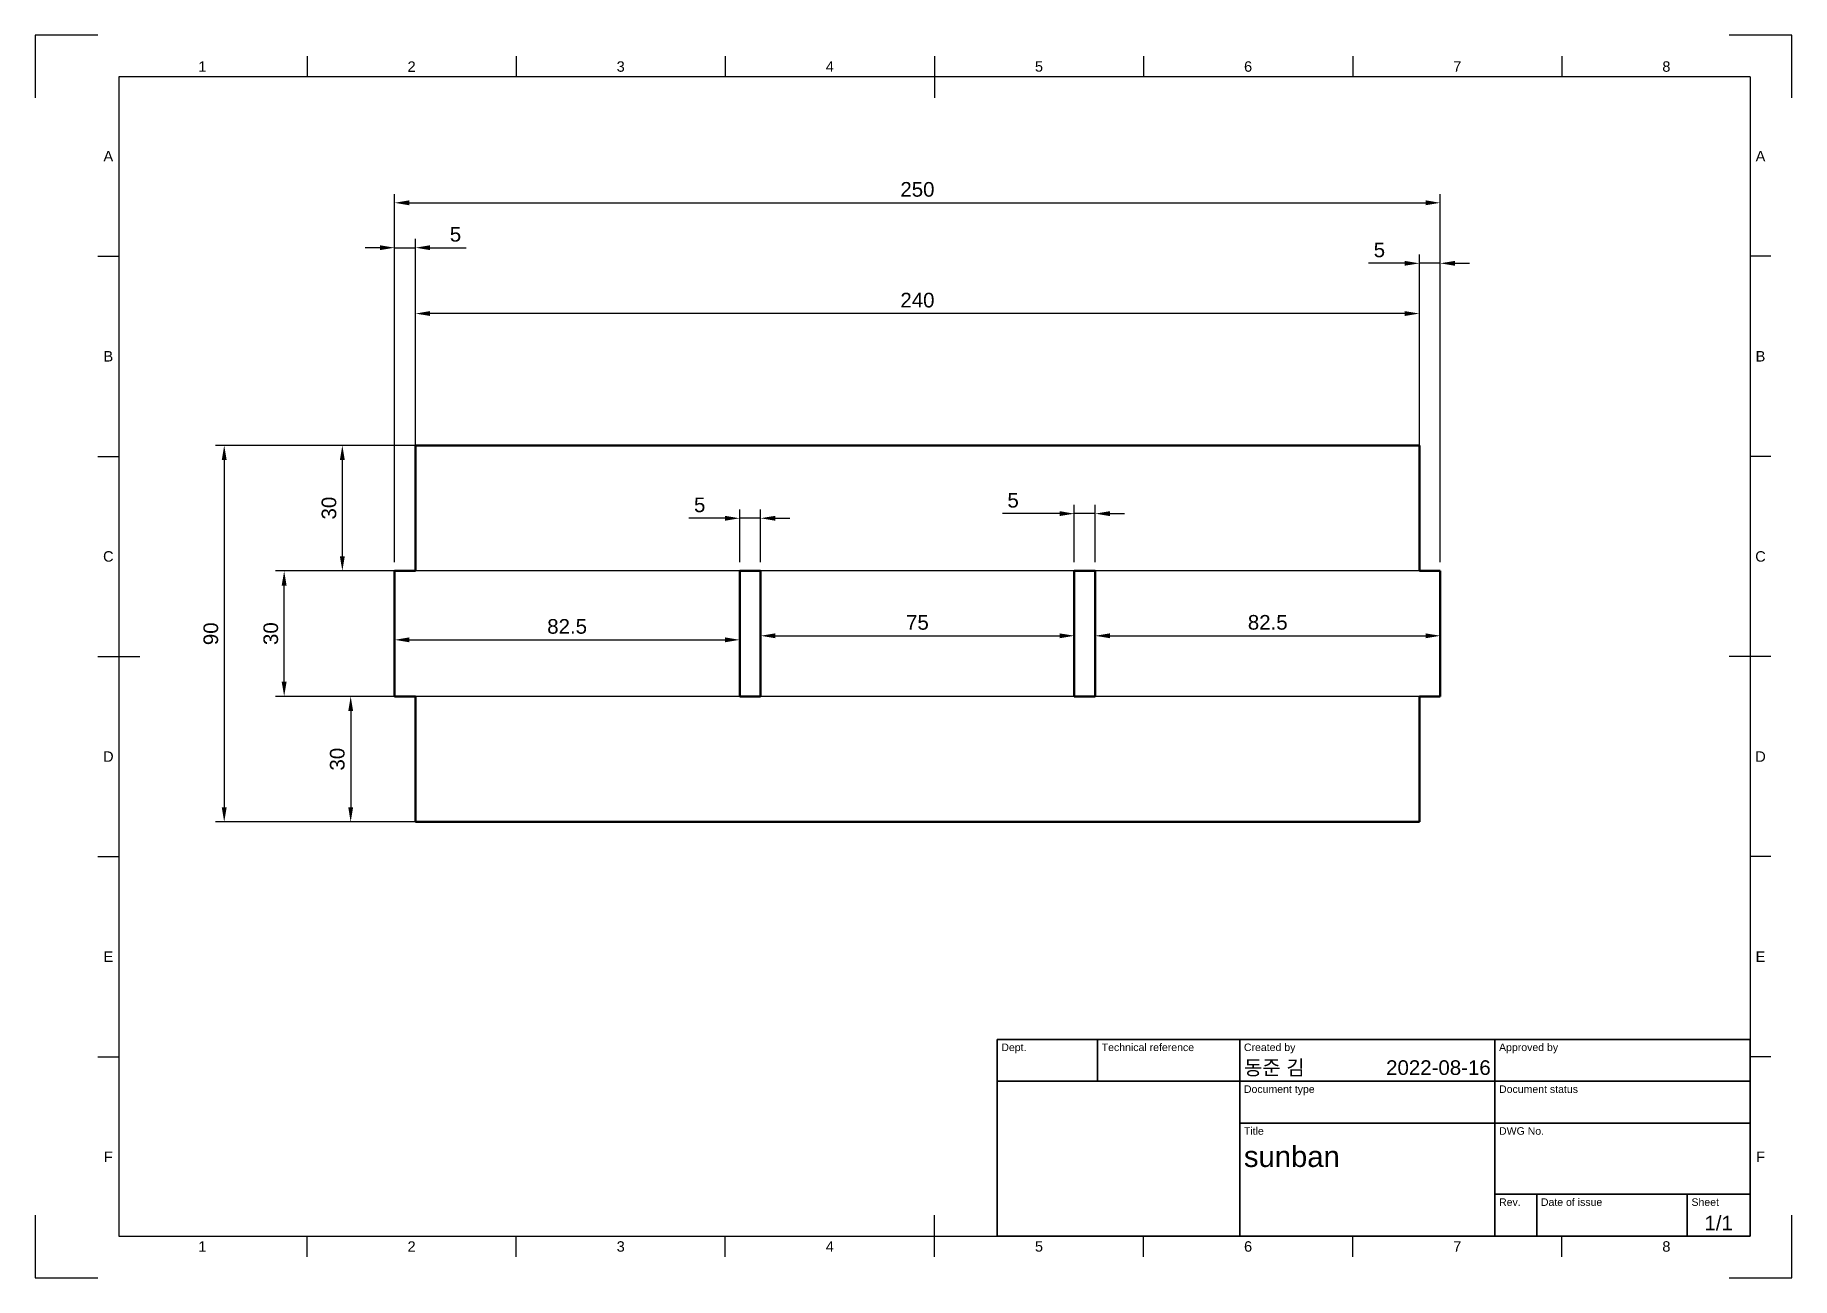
# Model space of a CAD drawing. Header units: millimetres. Extents: x 0 to 420, y 0 to 297.
import ezdxf
from ezdxf.enums import TextEntityAlignment as Align

# ---------------------------------------------------------------- set-up
doc = ezdxf.new("R2010")
doc.units = ezdxf.units.MM
doc.header["$LTSCALE"] = 0.75
for name, color, linetype, lineweight in [('Border', 7, 'Continuous', 25), ('Dimensions', 7, 'Continuous', 25), ('TitleBlock', 7, 'Continuous', 35), ('Visible', 7, 'Continuous', 50)]:
    doc.layers.add(name, color=color, linetype=linetype, lineweight=lineweight)
doc.styles.add('FusionTitle', font='arial.ttf')
doc.styles.get("Standard").update_dxf_attribs({"font": 'arial.ttf'})
doc.dimstyles.new('ISO-25', dxfattribs={"dimtxt": 3.5, "dimasz": 3.5, "dimexe": 2.1, "dimexo": 2.1, "dimgap": 1.4, "dimtad": 1, "dimzin": 12, "dimdsep": 46, "dimtxsty": 'Standard', "dimcen": 0, "dimclrd": 256, "dimclre": 256, "dimclrt": 256, "dimazin": 3, "dimtp": 0.1, "dimtm": 0.1, "dimtfac": 0.714286, "dimtmove": 0, "dimatfit": 3, "dimfxl": 1, "dimtzin": 12, "dimarcsym": 0})

# ---------------------------------------------------------------- blocks, each defined once
blk = doc.blocks.new('ISO_A3_SHEET')
at = {"layer": 'Border'}
for p, q in [((65, 292), (65, 287)), ((115, 292), (115, 287)), ((165, 292), (165, 287)), ((215, 292), (215, 282)), ((265, 292), (265, 287)), ((315, 292), (315, 287)), ((365, 292), (365, 287)), ((410, 287), (20, 287)), ((20, 287), (20, 10)), ((410, 287), (410, 10)), ((15, 244.16666), (20, 244.16666)), ((415, 244.16666), (410, 244.16666)), ((15, 196.33333), (20, 196.33333)), ((415, 196.33333), (410, 196.33333)), ((15, 148.5), (25, 148.5)), ((415, 148.5), (405, 148.5)), ((15, 100.66667), (20, 100.66667)), ((415, 100.66667), (410, 100.66667)), ((15, 52.83334), (20, 52.83334)), ((415, 52.83334), (410, 52.83334)), ((215, 5), (215, 15)), ((20, 10), (410, 10)), ((65, 5), (65, 10)), ((115, 5), (115, 10)), ((165, 5), (165, 10)), ((265, 5), (265, 10)), ((315, 5), (315, 10)), ((365, 5), (365, 10))]:
    blk.add_line(p, q, dxfattribs=at)
at = {"layer": 'Defpoints'}
for p, q in [((15, 297), (0, 297)), ((0, 297), (0, 282)), ((420, 297), (405, 297)), ((420, 282), (420, 297)), ((0, 15), (0, 0)), ((420, 0), (420, 15)), ((0, 0), (15, 0)), ((405, 0), (420, 0))]:
    blk.add_line(p, q, dxfattribs=at)
at = {"layer": 'Border', "style": 'FusionTitle'}
for s, p in [('1', (40, 289.5)), ('2', (90, 289.5)), ('3', (140, 289.5)), ('4', (190, 289.5)), ('5', (240, 289.5)), ('6', (290, 289.5)), ('7', (340, 289.5)), ('8', (390, 289.5)), ('A', (17.5, 268.08333)), ('A', (412.5, 268.08333)), ('B', (17.5, 220.25)), ('B', (412.5, 220.25)), ('C', (17.5, 172.41667)), ('C', (412.5, 172.41667)), ('D', (17.5, 124.58334)), ('D', (412.5, 124.58334)), ('E', (17.5, 76.75001)), ('E', (412.5, 76.75001)), ('F', (17.5, 28.91668)), ('F', (412.5, 28.91668)), ('1', (40, 7.5)), ('2', (90, 7.5)), ('3', (140, 7.5)), ('4', (190, 7.5)), ('5', (240, 7.5)), ('6', (290, 7.5)), ('7', (340, 7.5)), ('8', (390, 7.5))]:
    blk.add_text(s, height=2.5, dxfattribs=at).set_placement(p, align=Align.MIDDLE)
blk = doc.blocks.new('ISO_TITLEBLOCK')
at = {"layer": 'TitleBlock'}
for p, q in [((0, 47), (-180, 47)), ((-180, 47), (-180, 0)), ((-156, 37), (-156, 47)), ((-122, 0), (-122, 47)), ((-61, 0), (-61, 47)), ((0, 0), (0, 47)), ((-180, 37), (0, 37)), ((-122, 27), (0, 27)), ((-61, 10), (0, 10)), ((-51, 0), (-51, 10)), ((-15, 0), (-15, 10)), ((-180, 0), (0, 0))]:
    blk.add_line(p, q, dxfattribs=at)
at = {"layer": 'TitleBlock', "style": 'FusionTitle'}
for s, p in [('Dept.', (-179, 46)), ('Technical reference', (-155, 46)), ('Created by', (-121, 46)), ('Approved by', (-60, 46)), ('Document type', (-121, 36)), ('Document status', (-60, 36)), ('Title', (-121, 26)), ('DWG No.', (-60, 26)), ('Rev.', (-60, 9)), ('Date of issue', (-50, 9)), ('Sheet', (-14, 9))]:
    blk.add_text(s, height=1.8, dxfattribs=at).set_placement(p, align=Align.TOP_LEFT)
for tag, height, p in [('DEPT', 3.5, (-179, 42)), ('TECHNICAL_REFERENCE', 3.5, (-155, 42)), ('CREATED_BY', 3.5, (-121, 42)), ('APPROVED_BY', 3.5, (-60, 42)), ('DOCUMENT_TYPE', 3.5, (-121, 32)), ('DOCUMENT_STATUS', 3.5, (-60, 32)), ('TITLE_1', 5, (-121, 21.5)), ('TITLE_2', 5, (-121, 14)), ('TITLE_3', 5, (-121, 6.5)), ('DATE_OF_ISSUE', 3.5, (-50, 5))]:
    blk.add_attdef(tag, text='', height=height, dxfattribs=at).set_placement(p, align=Align.TOP_LEFT)
for tag, p in [('CREATED_DATE', (-62, 42)), ('APPROVED_DATE', (-0.99, 42))]:
    blk.add_attdef(tag, text='', height=3.5, dxfattribs=at).set_placement(p, align=Align.TOP_RIGHT)
for tag, height, p in [('DRAWING_NUMBER', 5, (-30.5, 19.75)), ('REV', 3.5, (-56, 4.85)), ('SHEET', 3.5, (-7.5, 4.85))]:
    blk.add_attdef(tag, text='', height=height, dxfattribs=at).set_placement(p, align=Align.TOP_CENTER)
blk = doc.blocks.new('*D17')
at = {"layer": 'Defpoints', "color": 0, "transparency": 16777216}
for p in [(90.94, 138.96), (75.44, 108.96), (90.94, 108.96)]:
    blk.add_point(p, dxfattribs=at)
at = {"layer": 'Dimensions', "lineweight": -2, "transparency": 16777216}
for p, q in [((88.84, 138.96), (73.34, 138.96)), ((75.44, 135.46), (75.44, 112.46)), ((88.84, 108.96), (73.34, 108.96))]:
    blk.add_line(p, q, dxfattribs=at)
at = {"layer": 'Dimensions', "transparency": 16777216}
for points in [[(74.86, 135.46), (76.03, 135.46), (75.44, 138.96)], [(74.86, 112.46), (76.03, 112.46), (75.44, 108.96)]]:
    blk.add_solid(points, dxfattribs=at)
at = {"layer": 'Dimensions', "transparency": 16777216, "insert": (72.25, 123.96), "char_height": 3.5, "attachment_point": 5, "rotation": 90}
blk.add_mtext('30', dxfattribs=at)
blk = doc.blocks.new('*D18')
at = {"layer": 'Defpoints', "color": 0, "transparency": 16777216}
for p in [(59.54, 168.96), (335.94, 168.96), (335.94, 138.96)]:
    blk.add_point(p, dxfattribs=at)
at = {"layer": 'Dimensions', "lineweight": -2, "transparency": 16777216}
for p, q in [((333.84, 168.96), (57.44, 168.96)), ((59.54, 142.46), (59.54, 165.46)), ((333.84, 138.96), (57.44, 138.96))]:
    blk.add_line(p, q, dxfattribs=at)
at = {"layer": 'Dimensions', "transparency": 16777216}
for points in [[(58.95, 165.46), (60.12, 165.46), (59.54, 168.96)], [(58.95, 142.46), (60.12, 142.46), (59.54, 138.96)]]:
    blk.add_solid(points, dxfattribs=at)
at = {"layer": 'Dimensions', "transparency": 16777216, "insert": (56.35, 153.96), "char_height": 3.5, "attachment_point": 5, "rotation": 90}
blk.add_mtext('30', dxfattribs=at)
blk = doc.blocks.new('*D19')
at = {"layer": 'Defpoints', "color": 0, "transparency": 16777216}
for p in [(330.94, 242.47), (330.94, 168.96), (335.94, 168.96)]:
    blk.add_point(p, dxfattribs=at)
at = {"layer": 'Dimensions', "lineweight": -2, "transparency": 16777216}
for p, q in [((330.94, 171.06), (330.94, 244.57)), ((335.94, 171.06), (335.94, 244.57)), ((327.44, 242.47), (318.82, 242.47)), ((335.94, 242.47), (330.94, 242.47)), ((339.44, 242.47), (342.94, 242.47))]:
    blk.add_line(p, q, dxfattribs=at)
at = {"layer": 'Dimensions', "transparency": 16777216}
for points in [[(327.44, 243.05), (327.44, 241.89), (330.94, 242.47)], [(339.44, 243.05), (339.44, 241.89), (335.94, 242.47)]]:
    blk.add_solid(points, dxfattribs=at)
at = {"layer": 'Dimensions', "transparency": 16777216, "insert": (321.38, 245.65), "char_height": 3.5, "attachment_point": 5}
blk.add_mtext('5', dxfattribs=at)
blk = doc.blocks.new('*D20')
at = {"layer": 'Defpoints', "color": 0, "transparency": 16777216}
for p in [(90.94, 230.46), (90.94, 198.96), (330.94, 198.96)]:
    blk.add_point(p, dxfattribs=at)
at = {"layer": 'Dimensions', "lineweight": -2, "transparency": 16777216}
for p, q in [((90.94, 201.06), (90.94, 232.56)), ((330.94, 201.06), (330.94, 232.56)), ((327.44, 230.46), (94.44, 230.46))]:
    blk.add_line(p, q, dxfattribs=at)
at = {"layer": 'Dimensions', "transparency": 16777216}
for points in [[(94.44, 231.05), (94.44, 229.88), (90.94, 230.46)], [(327.44, 231.05), (327.44, 229.88), (330.94, 230.46)]]:
    blk.add_solid(points, dxfattribs=at)
at = {"layer": 'Dimensions', "transparency": 16777216, "insert": (210.94, 233.65), "char_height": 3.5, "attachment_point": 5}
blk.add_mtext('240', dxfattribs=at)
blk = doc.blocks.new('*D21')
at = {"layer": 'Defpoints', "color": 0, "transparency": 16777216}
for p in [(90.94, 246.2), (85.94, 168.96), (90.94, 168.96)]:
    blk.add_point(p, dxfattribs=at)
at = {"layer": 'Dimensions', "lineweight": -2, "transparency": 16777216}
for p, q in [((85.94, 171.06), (85.94, 248.3)), ((90.94, 171.06), (90.94, 248.3)), ((82.44, 246.2), (78.94, 246.2)), ((85.94, 246.2), (90.94, 246.2)), ((94.44, 246.2), (103.06, 246.2))]:
    blk.add_line(p, q, dxfattribs=at)
at = {"layer": 'Dimensions', "transparency": 16777216}
for points in [[(82.44, 246.78), (82.44, 245.62), (85.94, 246.2)], [(94.44, 246.78), (94.44, 245.62), (90.94, 246.2)]]:
    blk.add_solid(points, dxfattribs=at)
at = {"layer": 'Dimensions', "transparency": 16777216, "insert": (100.5, 249.38), "char_height": 3.5, "attachment_point": 5}
blk.add_mtext('5', dxfattribs=at)
blk = doc.blocks.new('*D22')
at = {"layer": 'Defpoints', "color": 0, "transparency": 16777216}
for p in [(85.94, 155.74), (168.44, 155.74), (168.44, 152.48)]:
    blk.add_point(p, dxfattribs=at)
at = {"layer": 'Dimensions', "lineweight": -2, "transparency": 16777216}
for p, q in [((85.94, 153.64), (85.94, 150.38)), ((89.44, 152.48), (164.94, 152.48)), ((168.44, 153.64), (168.44, 150.38))]:
    blk.add_line(p, q, dxfattribs=at)
at = {"layer": 'Dimensions', "transparency": 16777216}
for points in [[(89.44, 153.07), (89.44, 151.9), (85.94, 152.48)], [(164.94, 153.07), (164.94, 151.9), (168.44, 152.48)]]:
    blk.add_solid(points, dxfattribs=at)
at = {"layer": 'Dimensions', "transparency": 16777216, "insert": (127.19, 155.67), "char_height": 3.5, "attachment_point": 5}
blk.add_mtext('82.5', dxfattribs=at)
blk = doc.blocks.new('*D23')
at = {"layer": 'Defpoints', "color": 0, "transparency": 16777216}
for p in [(248.44, 153.45), (173.44, 149.77), (248.44, 149.77)]:
    blk.add_point(p, dxfattribs=at)
at = {"layer": 'Dimensions', "lineweight": -2, "transparency": 16777216}
for p, q in [((173.44, 151.87), (173.44, 155.55)), ((248.44, 151.87), (248.44, 155.55)), ((176.94, 153.45), (244.94, 153.45))]:
    blk.add_line(p, q, dxfattribs=at)
at = {"layer": 'Dimensions', "transparency": 16777216}
for points in [[(176.94, 154.03), (176.94, 152.87), (173.44, 153.45)], [(244.94, 154.03), (244.94, 152.87), (248.44, 153.45)]]:
    blk.add_solid(points, dxfattribs=at)
at = {"layer": 'Dimensions', "transparency": 16777216, "insert": (210.94, 156.63), "char_height": 3.5, "attachment_point": 5}
blk.add_mtext('75', dxfattribs=at)
blk = doc.blocks.new('*D24')
at = {"layer": 'Defpoints', "color": 0, "transparency": 16777216}
for p in [(253.44, 156.55), (335.94, 156.55), (335.94, 153.45)]:
    blk.add_point(p, dxfattribs=at)
at = {"layer": 'Dimensions', "lineweight": -2, "transparency": 16777216}
for p, q in [((253.44, 154.45), (253.44, 151.35)), ((256.94, 153.45), (332.44, 153.45)), ((335.94, 154.45), (335.94, 151.35))]:
    blk.add_line(p, q, dxfattribs=at)
at = {"layer": 'Dimensions', "transparency": 16777216}
for points in [[(256.94, 154.03), (256.94, 152.87), (253.44, 153.45)], [(332.44, 154.03), (332.44, 152.87), (335.94, 153.45)]]:
    blk.add_solid(points, dxfattribs=at)
at = {"layer": 'Dimensions', "transparency": 16777216, "insert": (294.69, 156.64), "char_height": 3.5, "attachment_point": 5}
blk.add_mtext('82.5', dxfattribs=at)
blk = doc.blocks.new('*D25')
at = {"layer": 'Defpoints', "color": 0, "transparency": 16777216}
for p in [(73.45, 198.96), (330.94, 198.96), (330.94, 168.96)]:
    blk.add_point(p, dxfattribs=at)
at = {"layer": 'Dimensions', "lineweight": -2, "transparency": 16777216}
for p, q in [((328.84, 198.96), (71.35, 198.96)), ((73.45, 172.46), (73.45, 195.46)), ((328.84, 168.96), (71.35, 168.96))]:
    blk.add_line(p, q, dxfattribs=at)
at = {"layer": 'Dimensions', "transparency": 16777216}
for points in [[(72.86, 195.46), (74.03, 195.46), (73.45, 198.96)], [(72.86, 172.46), (74.03, 172.46), (73.45, 168.96)]]:
    blk.add_solid(points, dxfattribs=at)
at = {"layer": 'Dimensions', "transparency": 16777216, "insert": (70.26, 183.96), "char_height": 3.5, "attachment_point": 5, "rotation": 90}
blk.add_mtext('30', dxfattribs=at)
blk = doc.blocks.new('*D26')
at = {"layer": 'Defpoints', "color": 0, "transparency": 16777216}
for p in [(330.94, 198.96), (45.21, 108.96), (330.94, 108.96)]:
    blk.add_point(p, dxfattribs=at)
at = {"layer": 'Dimensions', "lineweight": -2, "transparency": 16777216}
for p, q in [((328.84, 198.96), (43.11, 198.96)), ((45.21, 195.46), (45.21, 112.46)), ((328.84, 108.96), (43.11, 108.96))]:
    blk.add_line(p, q, dxfattribs=at)
at = {"layer": 'Dimensions', "transparency": 16777216}
for points in [[(44.62, 195.46), (45.79, 195.46), (45.21, 198.96)], [(44.62, 112.46), (45.79, 112.46), (45.21, 108.96)]]:
    blk.add_solid(points, dxfattribs=at)
at = {"layer": 'Dimensions', "transparency": 16777216, "insert": (42.02, 153.93), "char_height": 3.5, "attachment_point": 5, "rotation": 90}
blk.add_mtext('90', dxfattribs=at)
blk = doc.blocks.new('*D27')
at = {"layer": 'Defpoints', "color": 0, "transparency": 16777216}
for p in [(168.44, 181.54), (168.44, 168.96), (173.44, 168.96)]:
    blk.add_point(p, dxfattribs=at)
at = {"layer": 'Dimensions', "lineweight": -2, "transparency": 16777216}
for p, q in [((164.94, 181.54), (156.32, 181.54)), ((168.44, 171.06), (168.44, 183.64)), ((173.44, 181.54), (168.44, 181.54)), ((173.44, 171.06), (173.44, 183.64)), ((176.94, 181.54), (180.44, 181.54))]:
    blk.add_line(p, q, dxfattribs=at)
at = {"layer": 'Dimensions', "transparency": 16777216}
for points in [[(164.94, 182.12), (164.94, 180.95), (168.44, 181.54)], [(176.94, 182.12), (176.94, 180.95), (173.44, 181.54)]]:
    blk.add_solid(points, dxfattribs=at)
at = {"layer": 'Dimensions', "transparency": 16777216, "insert": (158.88, 184.72), "char_height": 3.5, "attachment_point": 5}
blk.add_mtext('5', dxfattribs=at)
blk = doc.blocks.new('*D28')
at = {"layer": 'Defpoints', "color": 0, "transparency": 16777216}
for p in [(248.44, 182.64), (248.44, 168.96), (253.44, 168.96)]:
    blk.add_point(p, dxfattribs=at)
at = {"layer": 'Dimensions', "lineweight": -2, "transparency": 16777216}
for p, q in [((244.94, 182.64), (231.25, 182.64)), ((248.44, 171.06), (248.44, 184.74)), ((253.44, 182.64), (248.44, 182.64)), ((253.44, 171.06), (253.44, 184.74)), ((256.94, 182.64), (260.44, 182.64))]:
    blk.add_line(p, q, dxfattribs=at)
at = {"layer": 'Dimensions', "transparency": 16777216}
for points in [[(244.94, 183.23), (244.94, 182.06), (248.44, 182.64)], [(256.94, 183.23), (256.94, 182.06), (253.44, 182.64)]]:
    blk.add_solid(points, dxfattribs=at)
at = {"layer": 'Dimensions', "transparency": 16777216, "insert": (233.81, 185.82), "char_height": 3.5, "attachment_point": 5}
blk.add_mtext('5', dxfattribs=at)
blk = doc.blocks.new('*D29')
at = {"layer": 'Defpoints', "color": 0, "transparency": 16777216}
for p in [(335.94, 256.93), (85.94, 168.96), (335.94, 168.96)]:
    blk.add_point(p, dxfattribs=at)
at = {"layer": 'Dimensions', "lineweight": -2, "transparency": 16777216}
for p, q in [((85.94, 171.06), (85.94, 259.03)), ((89.44, 256.93), (332.44, 256.93)), ((335.94, 171.06), (335.94, 259.03))]:
    blk.add_line(p, q, dxfattribs=at)
at = {"layer": 'Dimensions', "transparency": 16777216}
for points in [[(89.44, 257.52), (89.44, 256.35), (85.94, 256.93)], [(332.44, 257.52), (332.44, 256.35), (335.94, 256.93)]]:
    blk.add_solid(points, dxfattribs=at)
at = {"layer": 'Dimensions', "transparency": 16777216, "insert": (210.94, 260.12), "char_height": 3.5, "attachment_point": 5}
blk.add_mtext('250', dxfattribs=at)

msp = doc.modelspace()

# ---------------------------------------------------------------- linework, layer by layer
at = {"layer": 'Visible'}
for p, q in [((90.942, 198.962), (90.942, 168.962)), ((330.942, 198.962), (90.942, 198.962)), ((330.942, 168.962), (330.942, 198.962)), ((85.942, 168.962), (85.942, 138.962)), ((90.942, 168.962), (85.942, 168.962)), ((168.442, 168.962), (173.442, 168.962)), ((168.442, 138.962), (168.442, 168.962)), ((173.442, 168.962), (173.442, 138.962)), ((248.442, 168.962), (253.442, 168.962)), ((248.442, 138.962), (248.442, 168.962)), ((253.442, 168.962), (253.442, 138.962)), ((335.942, 168.962), (330.942, 168.962)), ((335.942, 138.962), (335.942, 168.962)), ((85.942, 138.962), (90.942, 138.962)), ((90.942, 138.962), (90.942, 108.962)), ((173.442, 138.962), (168.442, 138.962)), ((253.442, 138.962), (248.442, 138.962)), ((330.942, 138.962), (335.942, 138.962)), ((330.942, 108.962), (330.942, 138.962)), ((90.942, 108.962), (330.942, 108.962))]:
    msp.add_line(p, q, dxfattribs=at)

# ---------------------------------------------------------------- block references
at = {"layer": 'Border'}
msp.add_blockref('ISO_A3_SHEET', (0, 0), dxfattribs=at)
at = {"layer": 'TitleBlock'}
msp.add_blockref('ISO_TITLEBLOCK', (410, 10), dxfattribs=at).add_auto_attribs({'CREATED_DATE': '2022-08-16', 'SHEET': '1/1', 'TITLE_1': 'sunban', 'CREATED_BY': '동준 김'})

# ---------------------------------------------------------------- dimensions: what is measured, and where the dimension line sits
at = {"layer": 'Dimensions'}
for p1, p2, distance, picture, middle in [((85.942, 168.962), (335.942, 168.962), 87.971, '*D29', (210.942, 260.12)), ((85.942, 168.962), (90.942, 168.962), 77.238, '*D21', (100.503, 249.38)), ((330.942, 198.962), (90.942, 198.962), -31.5, '*D20', (210.942, 233.649)), ((90.942, 138.962), (90.942, 108.962), -15.5, '*D17', (72.254, 123.962))]:
    dim = msp.add_aligned_dim(p1=p1, p2=p2, distance=distance, dimstyle='ISO-25', override={"dimlfac": 1, "dimclrd": 256, "dimclre": 256}, dxfattribs=at)
    dim.commit()
    dim.dimension.update_dxf_attribs({"geometry": picture, "text_midpoint": middle})
for base, p1, p2, angle, picture, middle in [((330.942, 242.471), (335.942, 168.962), (330.942, 168.962), 180, '*D19', (321.382, 242.471)), ((45.208, 108.962), (330.942, 198.962), (330.942, 108.962), 270, '*D26', (45.208, 153.932)), ((73.448, 198.962), (330.942, 168.962), (330.942, 198.962), 90, '*D25', (73.448, 183.962)), ((168.442, 181.535), (173.442, 168.962), (168.442, 168.962), 180, '*D27', (158.882, 181.535)), ((248.442, 182.642), (253.442, 168.962), (248.442, 168.962), 180, '*D28', (233.813, 182.642)), ((59.538, 168.962), (335.942, 138.962), (335.942, 168.962), 90, '*D18', (59.538, 153.962))]:
    dim = msp.add_linear_dim(base=base, p1=p1, p2=p2, angle=angle, dimstyle='ISO-25', override={"dimlfac": 1}, dxfattribs=at)
    dim.commit()
    dim.dimension.update_dxf_attribs({"geometry": picture, "text_midpoint": middle, "dimtype": 161})
for base, p1, p2, picture, middle in [((168.442, 152.485), (85.942, 155.736), (168.442, 155.736), '*D22', (127.192, 152.485)), ((248.442, 153.449), (173.442, 149.768), (248.442, 149.768), '*D23', (210.942, 153.449)), ((335.942, 153.449), (253.442, 156.546), (335.942, 156.546), '*D24', (294.692, 153.449))]:
    dim = msp.add_linear_dim(base=base, p1=p1, p2=p2, dimstyle='ISO-25', override={"dimlfac": 1}, dxfattribs=at)
    dim.commit()
    dim.dimension.update_dxf_attribs({"geometry": picture, "text_midpoint": middle, "dimtype": 160})

doc.saveas('drawing.dxf')
